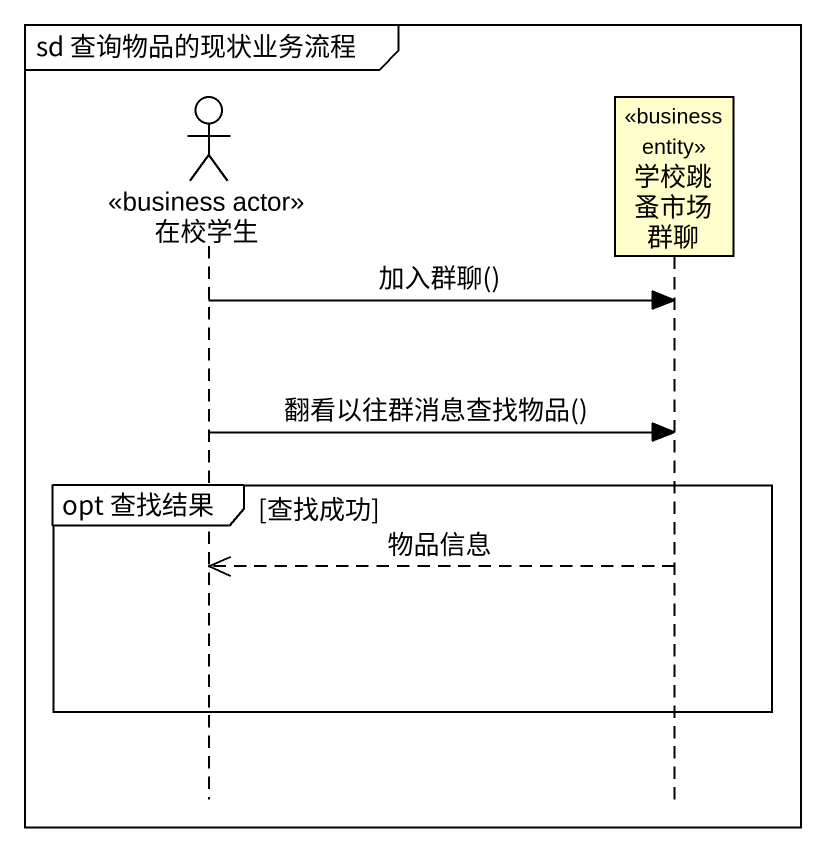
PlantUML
@startuml
mainframe sd 查询物品的现状业务流程
hide footbox
actor 在校学生 <<business actor>>
participant 学校跳蚤市场群聊 <<business entity>>

在校学生 -> 学校跳蚤市场群聊 : 加入群聊()
在校学生 -> 学校跳蚤市场群聊 : 翻看以往群消息查找物品()
group opt 查找结果 [查找成功]
  学校跳蚤市场群聊 -->> 在校学生 : 物品信息
end
@enduml
